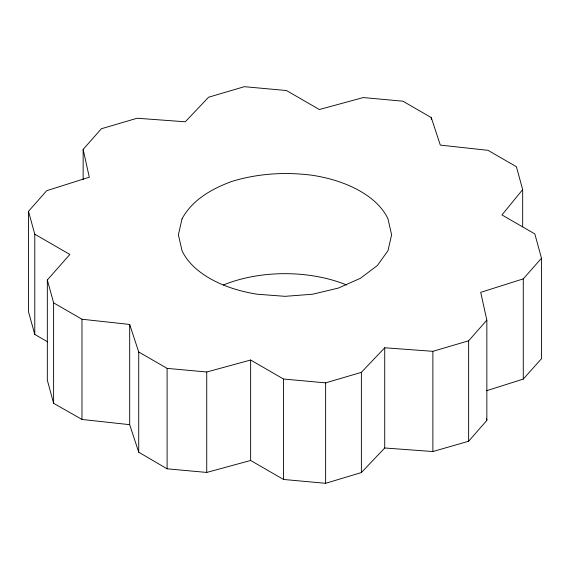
<?xml version="1.0" encoding="UTF-8"?>
<svg xmlns="http://www.w3.org/2000/svg" width="570" height="570" viewBox="0 0 570 570"><rect width="100%" height="100%" fill="white"/><g stroke="black" fill="none" stroke-linecap="round" stroke-linejoin="round"><path stroke-width="0.85" d="M83.149 179.557L83.149 149.404L101.367 128.756L137.121 118.239L185.279 121.788L208.62 97.206L244.373 86.69L286.475 90.537L319.364 109.526L363.268 97.563L402.897 101.189L431.276 117.57L440.318 145.108L488.02 150.33L516.392 166.711L522.669 189.589L501.949 214.94L534.831 233.928L541.5 258.231L541.5 358.673L523.281 379.093L486.552 390.721M83.149 149.404L89.29 177.206L46.719 190.686L28.5 211.328L34.777 234.206L69.846 254.455L47.331 279.97L53.608 302.848L81.98 319.228L129.682 324.451L129.682 424.671L138.724 452.209L167.103 468.811L206.732 472.437L250.636 460.474L283.525 479.463L325.627 483.31L361.38 472.566L384.722 447.992L432.879 451.533L468.633 441.244L486.851 420.375L486.851 320.155L480.709 292.353L523.281 278.873L541.5 258.231M129.682 324.451L138.724 351.989L167.103 368.37L206.732 371.996L250.636 360.033L283.525 379.022L325.627 382.869L361.38 372.353L384.722 347.771L432.879 351.32L468.633 340.796L486.851 320.155M47.331 279.97L47.331 380.183L53.608 403.289L81.98 419.449L129.682 424.671M28.5 211.328L28.5 311.769L34.777 334.426L47.738 341.907M486.466 418.636L486.851 420.375M523.281 278.873L523.281 379.093M522.669 189.589L522.669 226.839M468.633 340.796L468.633 441.244M432.879 351.32L432.879 451.533M431.276 117.57L431.276 119.344M384.722 347.771L384.722 447.992M361.38 372.353L361.38 472.566M325.627 382.869L325.627 483.31M283.525 379.022L283.525 479.463M250.636 360.033L250.636 460.474M206.732 371.996L206.732 472.437M167.103 368.37L167.103 468.811M138.724 351.989L138.724 452.209M81.98 319.228L81.98 419.449M53.608 302.848L53.608 403.289M34.777 234.206L34.777 334.426M223.326 285.014A106.611 61.553 0 0 1 346.674 285.014M182.022 218.852L178.389 234.776L182.022 250.707A106.611 61.553 0 0 0 257.405 294.234L285 296.329L312.595 294.234L338.309 288.085L360.39 278.303L377.326 265.556L387.978 250.707L391.611 234.776L387.978 218.852A106.611 61.553 0 0 0 312.595 175.325C285.499 171.727 257.875 173.444 231.691 181.474C211.926 188.777 192.375 199.7 182.022 218.852"/></g></svg>
